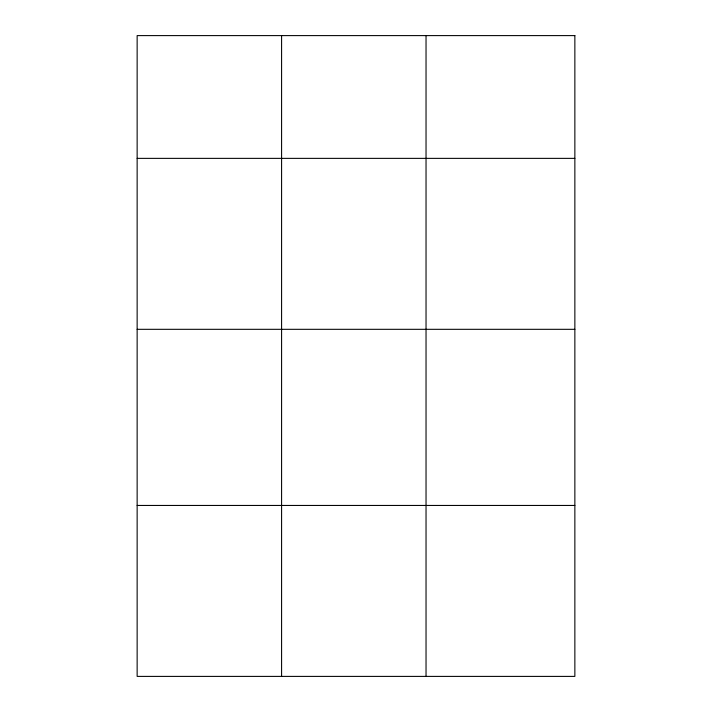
<?xml version="1.0" encoding="UTF-8"?>
<svg xmlns="http://www.w3.org/2000/svg" width="712" height="712" viewBox="0 0 712 712"><rect width="100%" height="100%" fill="white"/><g stroke="black" fill="none" stroke-linecap="round" stroke-linejoin="round"><path stroke-width="1.07" d="M137.14 158.367L574.86 158.367M137.14 329.318L574.86 329.318M137.14 505.449L574.86 505.449M426.034 35.6L426.034 676.4M281.587 35.6L281.587 676.4M574.86 35.6L137.14 35.6L137.14 676.4L574.86 676.4L574.86 35.6"/></g></svg>
